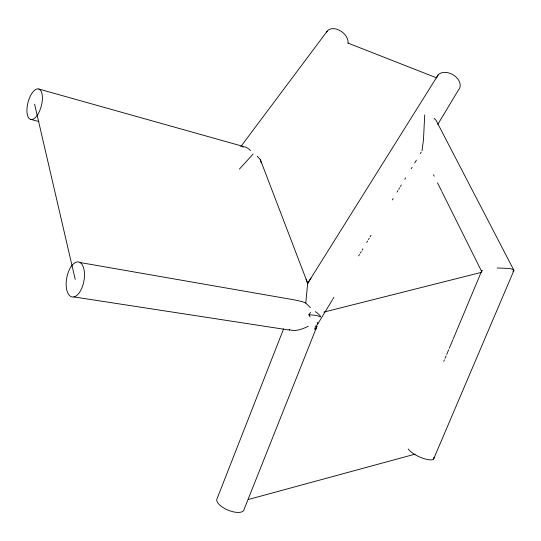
<?xml version="1.0" encoding="UTF-8"?>
<svg xmlns="http://www.w3.org/2000/svg" width="541" height="541" viewBox="0 0 541 541"><rect width="100%" height="100%" fill="white"/><g stroke="black" fill="none" stroke-linecap="round" stroke-linejoin="round"><path stroke-width="0.81" d="M424.712 114.935L423.481 139.815L422.007 150.865M257.185 156.281L260.262 159.446L307.687 283.356L305.773 303.095L310.358 307.646M481.848 271.765L481.666 271.007L482.498 270.29M315.714 325.824L314.619 329.381M433.605 459.018L513.95 270.392L436.641 121.488A12.531 8.473 0.2 0 0 434.051 118.364M283.633 328.8L216.725 499.573A14.648 6.194 22.4 0 0 229.884 510.846A14.648 6.194 22.4 0 0 244.187 509.128L316.979 326.284L315.748 329.395M453.182 339.031L481.666 271.007M443.789 361.361L444.438 359.819M445.087 358.277L446.061 355.971M446.71 354.429L448.651 349.811M449.3 348.269L452.864 339.795M316.377 326.176L317.831 323.342M333.006 298.808L333.865 297.367M392.34 199.9L393.192 198.479M397.033 192.096L397.885 190.675M398.737 189.262L399.589 187.842M358.649 255.893L359.501 254.473M360.36 253.053L361.212 251.639M362.064 250.219L362.916 248.799M366.751 242.422L367.61 241.009M368.462 239.589L369.314 238.168M370.166 236.755L371.018 235.335M332.58 299.525L317.743 324.025M414.69 163.01L416.428 160.129M420.31 153.678L421.155 152.271M437.845 124.295L458.491 89.941A12.72 8.933 30.3 0 0 452.459 74.442A12.72 8.933 30.3 0 0 436.634 77.911M400.448 186.422L401.314 185.008M404.763 179.341L405.628 177.921M411.234 168.711L412.1 167.297M306.138 279.237L307.687 283.362L438.115 74.956M307.687 283.356L311.014 277.993M310.108 317.012L308.891 314.747L310.622 312.421M240.799 146.604L327.224 31.148M239.352 169.164L253.066 154.104M512.902 271.494L513.849 270.77M308.269 326.311C302.426 328.996 295.589 331.958 289.151 329.638M248.366 499.492L415.109 454.136M323.931 312.096L481.504 272.339M242.524 146.909C245.675 146.266 248.508 148.471 250.537 150.621M497.199 267.978L508.581 268.424A12.896 2.401 0 0 1 512.489 269.283L513.767 270.013M308.891 314.747L313.124 315.072A13.18 1.934 1.9 0 1 317.844 315.809C324.607 319.528 317.296 312.502 315.254 311.643M73.88 296.928L289.645 330.111M80.054 262.534A17.799 8.737 -79.5 0 1 79.791 291.991A17.799 8.737 -79.5 0 1 66.151 283.883A17.799 8.737 -79.5 0 1 80.054 262.534L294.561 299.924L302.547 301.702L305.773 303.095M30.391 119.304L38.945 121.529M38.796 89.028A15.723 6.884 -75.5 0 1 38.269 113.657A15.723 6.884 -75.5 0 1 26.928 109.891A15.723 6.884 -75.5 0 1 38.796 89.028L243.18 146.422M347.944 43.077L436.546 77.836M317.729 323.126L317.134 322.348M433.483 174.77L434.213 176.238M437.507 182.851L441.537 190.932M441.902 191.67L481.618 271.386M260.262 159.446L261.296 162.976M34.59 104.176L75.226 279.426M433.821 457.233A14.343 4.423 24.7 0 1 423.853 458.592A14.343 4.423 24.7 0 1 408.293 449.03M326.514 32.304A12.362 8.44 37.3 0 1 339.383 30.269A12.362 8.44 37.3 0 1 348.032 43.206"/></g></svg>
